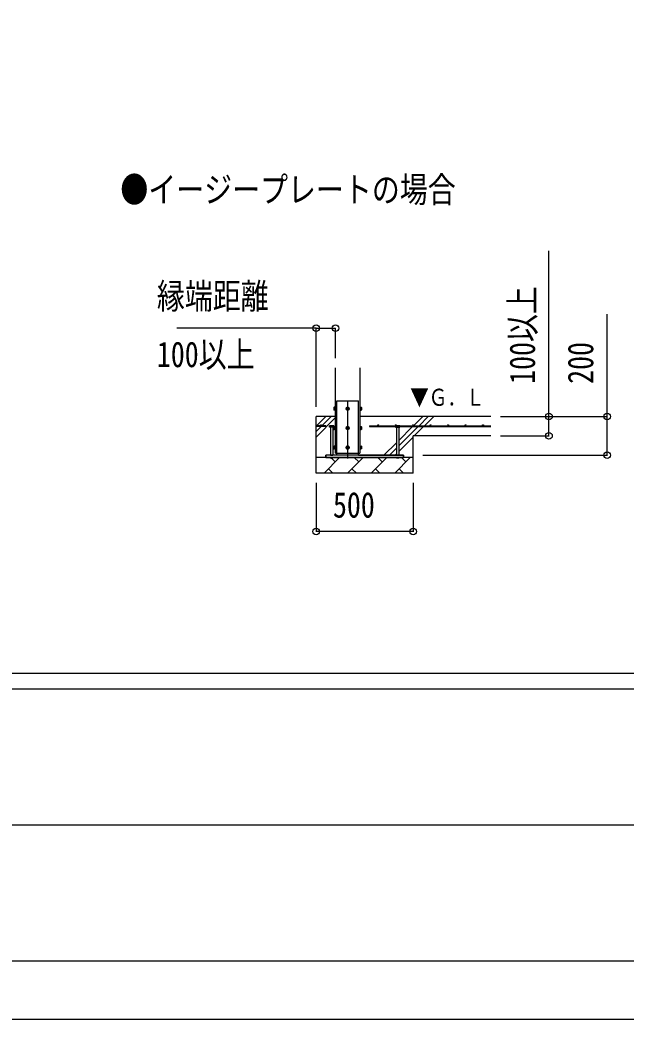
# Model space of a CAD drawing. Units: millimetres, scale not verified. Extents: x -16820 to 16820, y -11880 to 11880.
# Drawn here: x -4145 to -1021, y -11880 to -6732 of the extents above; entities that cross this region are included whole.
import ezdxf
from ezdxf.enums import TextEntityAlignment as Align

# ---------------------------------------------------------------- set-up
doc = ezdxf.new("R2010")
doc.units = ezdxf.units.MM
doc.header["$LTSCALE"] = 50
for name, color, linetype in [('0-2_USER1', 3, 'Continuous'), ('0-4_YKK_12', 2, 'Continuous'), ('0-5_YKK_13', 4, 'Continuous'), ('0-6_YKK_A1', 4, 'Continuous'), ('0-7_YKK_D', 6, 'Continuous'), ('0-8_YKK_ZWAK', 7, 'Continuous')]:
    doc.layers.add(name, color=color, linetype=linetype)
doc.styles.add('ＭＳ ゴシック', font='')
doc.styles.get('ＭＳ ゴシック').set_extended_font_data('MS Gothic')

msp = doc.modelspace()

# ---------------------------------------------------------------- linework, layer by layer
at = {"layer": '0-4_YKK_12'}
msp.add_line((-2455.74, -8692.5), (-2455.74, -8992.5), dxfattribs=at)
at = {"layer": '0-5_YKK_13'}
for p, q in [((-2511.74, -8965), (-2511.74, -8695)), ((-2511.74, -8695), (-2399.74, -8695)), ((-2399.74, -8965), (-2399.74, -8695)), ((-2526.44, -8728.51), (-2525.86, -8727.51)), ((-2526.44, -8728.51), (-2526.44, -8741.5)), ((-2526.44, -8741.5), (-2525.86, -8742.51)), ((-2520.94, -8727.51), (-2525.86, -8727.51)), ((-2520.94, -8731.25), (-2525.86, -8731.25)), ((-2520.94, -8738.75), (-2525.86, -8738.75)), ((-2520.94, -8742.51), (-2525.86, -8742.51)), ((-2520.94, -8727.51), (-2520.94, -8742.51)), ((-2519.34, -8727.96), (-2520.94, -8727.96)), ((-2520.94, -8734.5), (-2520.94, -8727.96)), ((-2520.94, -8734.5), (-2519.34, -8734.5)), ((-2520.94, -8735.5), (-2519.34, -8735.5)), ((-2520.94, -8742.05), (-2520.94, -8735.5)), ((-2520.94, -8742.05), (-2519.34, -8742.05)), ((-2519.34, -8734.5), (-2519.34, -8727.96)), ((-2519.34, -8742.05), (-2519.34, -8735.5)), ((-2392.14, -8727.95), (-2390.54, -8727.95)), ((-2392.14, -8734.5), (-2392.14, -8727.95)), ((-2390.54, -8734.5), (-2392.14, -8734.5)), ((-2390.54, -8735.5), (-2392.14, -8735.5)), ((-2392.14, -8742.05), (-2392.14, -8735.5)), ((-2390.54, -8742.05), (-2392.14, -8742.05)), ((-2390.54, -8727.49), (-2385.62, -8727.49)), ((-2390.54, -8727.49), (-2390.54, -8742.51)), ((-2390.54, -8734.5), (-2390.54, -8727.95)), ((-2390.54, -8731.25), (-2385.62, -8731.25)), ((-2390.54, -8742.05), (-2390.54, -8735.5)), ((-2390.54, -8738.75), (-2385.62, -8738.75)), ((-2390.54, -8742.51), (-2385.62, -8742.51)), ((-2385.04, -8728.5), (-2385.62, -8727.49)), ((-2385.04, -8741.5), (-2385.62, -8742.51)), ((-2385.04, -8728.5), (-2385.04, -8741.5)), ((-2547.74, -8822.5), (-2549.21, -8823.35)), ((-2547.74, -8822.5), (-2528.74, -8822.5)), ((-2544.24, -8830.5), (-2544.24, -8975)), ((-2543.72, -8830.5), (-2543.72, -8823.35)), ((-2532.75, -8830.5), (-2532.75, -8823.35)), ((-2532.24, -8830.5), (-2532.24, -8975)), ((-2528.74, -8822.5), (-2527.27, -8823.35)), ((-2527.27, -8830.5), (-2527.27, -8823.35)), ((-2526.44, -8828.51), (-2525.86, -8827.51)), ((-2526.44, -8828.51), (-2526.44, -8841.5)), ((-2526.44, -8841.5), (-2525.86, -8842.51)), ((-2520.94, -8827.51), (-2525.86, -8827.51)), ((-2520.94, -8831.25), (-2525.86, -8831.25)), ((-2520.94, -8838.75), (-2525.86, -8838.75)), ((-2520.94, -8842.51), (-2525.86, -8842.51)), ((-2520.94, -8827.51), (-2520.94, -8842.51)), ((-2519.34, -8827.96), (-2520.94, -8827.96)), ((-2520.94, -8834.5), (-2520.94, -8827.96)), ((-2520.94, -8834.5), (-2519.34, -8834.5)), ((-2520.94, -8835.5), (-2519.34, -8835.5)), ((-2520.94, -8842.05), (-2520.94, -8835.5)), ((-2520.94, -8842.05), (-2519.34, -8842.05)), ((-2519.34, -8834.5), (-2519.34, -8827.96)), ((-2519.34, -8842.05), (-2519.34, -8835.5)), ((-2392.14, -8827.95), (-2390.54, -8827.95)), ((-2392.14, -8834.5), (-2392.14, -8827.95)), ((-2390.54, -8834.5), (-2392.14, -8834.5)), ((-2390.54, -8835.5), (-2392.14, -8835.5)), ((-2392.14, -8842.05), (-2392.14, -8835.5)), ((-2390.54, -8842.05), (-2392.14, -8842.05)), ((-2390.54, -8827.49), (-2385.62, -8827.49)), ((-2390.54, -8827.49), (-2390.54, -8842.51)), ((-2390.54, -8834.5), (-2390.54, -8827.95)), ((-2390.54, -8831.25), (-2385.62, -8831.25)), ((-2390.54, -8842.05), (-2390.54, -8835.5)), ((-2390.54, -8838.75), (-2385.62, -8838.75)), ((-2390.54, -8842.51), (-2385.62, -8842.51)), ((-2385.04, -8828.5), (-2385.62, -8827.49)), ((-2385.04, -8841.5), (-2385.62, -8842.51)), ((-2385.04, -8828.5), (-2385.04, -8841.5)), ((-2207.74, -8822.5), (-2209.21, -8823.35)), ((-2209.21, -8830.5), (-2209.21, -8823.35)), ((-2188.74, -8822.5), (-2207.74, -8822.5)), ((-2204.24, -8830.5), (-2204.24, -8975)), ((-2203.72, -8830.5), (-2203.72, -8823.35)), ((-2192.75, -8830.5), (-2192.75, -8823.35)), ((-2192.24, -8830.5), (-2192.24, -8975)), ((-2188.74, -8822.5), (-2187.27, -8823.35)), ((-2526.44, -8928.51), (-2525.86, -8927.51)), ((-2526.44, -8928.51), (-2526.44, -8941.5)), ((-2526.44, -8941.5), (-2525.86, -8942.51)), ((-2520.94, -8927.51), (-2525.86, -8927.51)), ((-2520.94, -8931.25), (-2525.86, -8931.25)), ((-2520.94, -8938.75), (-2525.86, -8938.75)), ((-2520.94, -8942.51), (-2525.86, -8942.51)), ((-2520.94, -8927.51), (-2520.94, -8942.51)), ((-2519.34, -8927.96), (-2520.94, -8927.96)), ((-2520.94, -8934.5), (-2520.94, -8927.96)), ((-2520.94, -8934.5), (-2519.34, -8934.5)), ((-2520.94, -8935.5), (-2519.34, -8935.5)), ((-2520.94, -8942.05), (-2520.94, -8935.5)), ((-2520.94, -8942.05), (-2519.34, -8942.05)), ((-2519.34, -8934.5), (-2519.34, -8927.96)), ((-2519.34, -8942.05), (-2519.34, -8935.5)), ((-2392.14, -8927.95), (-2390.54, -8927.95)), ((-2392.14, -8934.5), (-2392.14, -8927.95)), ((-2390.54, -8934.5), (-2392.14, -8934.5)), ((-2390.54, -8935.5), (-2392.14, -8935.5)), ((-2392.14, -8942.05), (-2392.14, -8935.5)), ((-2390.54, -8942.05), (-2392.14, -8942.05)), ((-2390.54, -8927.49), (-2385.62, -8927.49)), ((-2390.54, -8927.49), (-2390.54, -8942.51)), ((-2390.54, -8934.5), (-2390.54, -8927.95)), ((-2390.54, -8931.25), (-2385.62, -8931.25)), ((-2390.54, -8942.05), (-2390.54, -8935.5)), ((-2390.54, -8938.75), (-2385.62, -8938.75)), ((-2390.54, -8942.51), (-2385.62, -8942.51)), ((-2385.04, -8928.5), (-2385.62, -8927.49)), ((-2385.04, -8941.5), (-2385.62, -8942.51)), ((-2385.04, -8928.5), (-2385.04, -8941.5)), ((-2168.24, -8975), (-2568.24, -8975)), ((-2568.24, -8987), (-2568.24, -8975)), ((-2568.24, -8987), (-2168.24, -8987)), ((-2544.24, -8975), (-2532.24, -8975)), ((-2544.24, -8988.5), (-2532.24, -8988.5)), ((-2511.74, -8975), (-2511.74, -8965)), ((-2399.74, -8975), (-2399.74, -8965)), ((-2192.24, -8975), (-2204.24, -8975)), ((-2192.24, -8988.5), (-2204.24, -8988.5)), ((-2168.24, -8987), (-2168.24, -8975))]:
    msp.add_line(p, q, dxfattribs=at)
for points in [[(-2518.24, -8726.5), (-2519.34, -8726.5), (-2519.34, -8743.5), (-2518.24, -8743.5)], [(-2393.24, -8726.5), (-2392.14, -8726.5), (-2392.14, -8743.5), (-2393.24, -8743.5)], [(-2527.27, -8830.5), (-2549.21, -8830.5), (-2549.21, -8823.35)], [(-2518.24, -8826.5), (-2519.34, -8826.5), (-2519.34, -8843.5), (-2518.24, -8843.5)], [(-2393.24, -8826.5), (-2392.14, -8826.5), (-2392.14, -8843.5), (-2393.24, -8843.5)], [(-2209.21, -8830.5), (-2187.27, -8830.5), (-2187.27, -8823.35)], [(-2518.24, -8926.5), (-2519.34, -8926.5), (-2519.34, -8943.5), (-2518.24, -8943.5)], [(-2393.24, -8926.5), (-2392.14, -8926.5), (-2392.14, -8943.5), (-2393.24, -8943.5)], [(-2544.24, -8987), (-2544.24, -8988.5), (-2542.24, -8990.5), (-2534.24, -8990.5)], [(-2532.24, -8987), (-2532.24, -8988.5), (-2534.24, -8990.5)], [(-2204.24, -8987), (-2204.24, -8988.5), (-2202.24, -8990.5)], [(-2192.24, -8987), (-2192.24, -8988.5), (-2194.24, -8990.5), (-2202.24, -8990.5)]]:
    msp.add_lwpolyline(points, dxfattribs=at)
for points in [[(-2455.74, -8727.49), (-2462.24, -8731.25), (-2462.24, -8738.75), (-2455.74, -8742.51), (-2449.24, -8738.75), (-2449.24, -8731.25)], [(-2455.74, -8827.49), (-2462.24, -8831.25), (-2462.24, -8838.75), (-2455.74, -8842.51), (-2449.24, -8838.75), (-2449.24, -8831.25)], [(-2455.74, -8927.49), (-2462.24, -8931.25), (-2462.24, -8938.75), (-2455.74, -8942.51), (-2449.24, -8938.75), (-2449.24, -8931.25)]]:
    msp.add_lwpolyline(points, close=True, dxfattribs=at)
for centre, radius in [((-2455.74, -8735), 8.5), ((-2455.74, -8735), 6.5), ((-2455.74, -8835), 8.5), ((-2455.74, -8835), 6.5), ((-2455.74, -8935), 8.5), ((-2455.74, -8935), 6.5)]:
    msp.add_circle(centre, radius, dxfattribs=at)
for centre, radius, start, end in [((-2514.02, -8735), 12.42, 162.41205, 197.58795), ((-2523.12, -8740.63), 3.32, 145.61575, 214.38425), ((-2523.13, -8729.38), 3.31, 145.51973, 214.48027), ((-2455.74, -8735), 7.05, 157.21814, 202.78186), ((-2455.74, -8735), 7.05, 97.21814, 142.78186), ((-2455.74, -8735), 7.05, 217.21814, 262.78186), ((-2455.74, -8735), 7.05, 37.21814, 82.78186), ((-2455.74, -8735), 7.05, 277.21814, 322.78186), ((-2455.74, -8735), 7.05, 337.21814, 22.78186), ((-2388.36, -8729.37), 3.32, 325.61575, 34.38425), ((-2397.46, -8735), 12.42, 342.41205, 17.58795), ((-2388.36, -8740.63), 3.32, 325.61575, 34.38425), ((-2546.46, -8827.36), 4.86, 55.61575, 124.38425), ((-2538.24, -8840.65), 18.15, 72.41205, 107.58795), ((-2530.01, -8827.36), 4.86, 55.61575, 124.38425), ((-2514.02, -8835), 12.42, 162.41205, 197.58795), ((-2523.12, -8840.63), 3.32, 145.61575, 214.38425), ((-2523.13, -8829.38), 3.31, 145.51973, 214.48027), ((-2455.74, -8835), 7.05, 157.21814, 202.78186), ((-2455.74, -8835), 7.05, 97.21814, 142.78186), ((-2455.74, -8835), 7.05, 217.21814, 262.78186), ((-2455.74, -8835), 7.05, 37.21814, 82.78186), ((-2455.74, -8835), 7.05, 277.21814, 322.78186), ((-2455.74, -8835), 7.05, 337.21814, 22.78186), ((-2388.36, -8829.37), 3.32, 325.61575, 34.38425), ((-2397.46, -8835), 12.42, 342.41205, 17.58795), ((-2388.36, -8840.63), 3.32, 325.61575, 34.38425), ((-2206.46, -8827.36), 4.86, 55.61575, 124.38425), ((-2198.24, -8840.65), 18.15, 72.41205, 107.58795), ((-2190.01, -8827.36), 4.86, 55.61575, 124.38425), ((-2514.02, -8935), 12.42, 162.41205, 197.58795), ((-2523.12, -8940.63), 3.32, 145.61575, 214.38425), ((-2523.13, -8929.38), 3.31, 145.51973, 214.48027), ((-2455.74, -8935), 7.05, 157.21814, 202.78186), ((-2455.74, -8935), 7.05, 97.21814, 142.78186), ((-2455.74, -8935), 7.05, 217.21814, 262.78186), ((-2455.74, -8935), 7.05, 37.21814, 82.78186), ((-2455.74, -8935), 7.05, 277.21814, 322.78186), ((-2455.74, -8935), 7.05, 337.21814, 22.78186), ((-2388.36, -8929.37), 3.32, 325.61575, 34.38425), ((-2397.46, -8935), 12.42, 342.41205, 17.58795), ((-2388.36, -8940.63), 3.32, 325.61575, 34.38425)]:
    msp.add_arc(centre, radius, start, end, dxfattribs=at)
at = {"layer": '0-6_YKK_A1'}
for p, q in [((-2518.24, -8965), (-2518.24, -8525)), ((-2393.24, -8525), (-2393.24, -8965)), ((-2518.24, -8775), (-2618.24, -8775)), ((-2618.24, -9067), (-2618.24, -8775)), ((-2618.24, -8881), (-2518.24, -8781)), ((-2616.31, -8822.5), (-2568.81, -8775)), ((-2588.02, -8822.5), (-2540.52, -8775)), ((-1718.24, -8775), (-2393.24, -8775)), ((-2116.31, -8822.5), (-2068.81, -8775)), ((-2088.02, -8822.5), (-2040.52, -8775)), ((-2059.74, -8822.5), (-2012.24, -8775)), ((-2568.24, -8822.5), (-2618.24, -8822.5)), ((-2618.24, -8852.71), (-2593.02, -8827.5)), ((-2568.24, -8827.5), (-2618.24, -8827.5)), ((-2568.24, -8822.5), (-2568.24, -8827.5)), ((-2343.24, -8822.5), (-1718.24, -8822.5)), ((-2343.24, -8822.5), (-2343.24, -8827.5)), ((-2343.24, -8827.5), (-2209.21, -8827.5)), ((-2192.24, -8926.71), (-2093.02, -8827.5)), ((-2192.24, -8898.43), (-2121.31, -8827.5)), ((-2187.27, -8827.5), (-1718.24, -8827.5)), ((-2112.24, -8875), (-2064.74, -8827.5)), ((-2192.24, -8955), (-2118.24, -8881)), ((-2118.24, -9067), (-2118.24, -8875)), ((-1718.24, -8875), (-2118.24, -8875)), ((-2268.81, -8975), (-2204.24, -8910.43)), ((-2240.52, -8975), (-2204.24, -8938.71)), ((-2118.24, -8987), (-2618.24, -8987)), ((-2577.5, -9067), (-2497.5, -8987)), ((-2520.16, -9009.66), (-2539.32, -8990.5)), ((-2518.24, -8965), (-2393.24, -8965)), ((-2456.08, -9067), (-2376.08, -8987)), ((-2398.74, -9009.66), (-2421.4, -8987)), ((-2399.74, -8975), (-2168.24, -8975)), ((-2334.66, -9067), (-2254.66, -8987)), ((-2277.32, -9009.66), (-2299.98, -8987)), ((-2213.24, -9067), (-2133.24, -8987)), ((-2212.24, -8975), (-2204.24, -8967)), ((-2155.9, -9009.66), (-2178.56, -8987)), ((-2168.24, -8975), (-2168.24, -8987)), ((-2554.84, -9044.34), (-2532.18, -9067)), ((-2433.42, -9044.34), (-2410.76, -9067)), ((-2312, -9044.34), (-2289.34, -9067)), ((-2190.58, -9044.34), (-2167.92, -9067)), ((-2118.24, -9067), (-2618.24, -9067))]:
    msp.add_line(p, q, dxfattribs=at)
msp.add_lwpolyline([(-2511.74, -8975), (-2568.24, -8975), (-2568.24, -8987)], dxfattribs=at)
for centre in [(-2593.24, -8820), (-2298.24, -8820), (-2208.24, -8820), (-2118.24, -8820), (-2028.24, -8820), (-1938.24, -8820), (-1848.24, -8820), (-1758.24, -8820)]:
    msp.add_circle(centre, 2.5, dxfattribs=at)
at = {"layer": '0-7_YKK_D'}
for p, q in [((-2618.24, -8320.47), (-3336.04, -8320.47)), ((-2618.24, -8725), (-2618.24, -8319.47)), ((-2618.24, -8320.47), (-2518.24, -8320.47)), ((-2518.24, -8475), (-2518.24, -8319.47)), ((-1668.24, -8775), (-1417.74, -8775)), ((-1668.24, -8775), (-1117.24, -8775)), ((-1668.24, -8875), (-1417.74, -8875)), ((-2068.24, -8975), (-1117.24, -8975)), ((-2618.24, -9117), (-2618.24, -9369)), ((-2118.24, -9117), (-2118.24, -9369)), ((-2118.24, -9368), (-2618.24, -9368))]:
    msp.add_line(p, q, dxfattribs=at)
for points in [[(-1418.24, -8875), (-1418.24, -8775), (-1418.24, -7922.2)], [(-1118.24, -8975), (-1118.24, -8775), (-1118.24, -8248.6)]]:
    msp.add_lwpolyline(points, dxfattribs=at)
for centre in [(-2618.24, -8320.47), (-2518.24, -8320.47), (-1418.24, -8775), (-1118.24, -8775), (-1418.24, -8875), (-1118.24, -8975), (-2618.24, -9368), (-2118.24, -9368)]:
    msp.add_circle(centre, 17, dxfattribs=at)
at = {"layer": '0-8_YKK_ZWAK'}
for p, q in [((15580.08, -10100), (-15619.92, -10100)), ((-19.92, -10180), (-5219.92, -10180)), ((-5189.92, -10880), (-19.92, -10880)), ((-5219.92, -11580), (-19.92, -11580))]:
    msp.add_line(p, q, dxfattribs=at)
msp.add_lwpolyline([(-16820, -11880), (16820, -11880), (16820, 11880), (-16820, 11880)], close=True, dxfattribs=at)

# ---------------------------------------------------------------- texts
at = {"layer": '0-2_USER1', "style": 'ＭＳ ゴシック', "width": 0.8}
msp.add_text('●イージープレートの場合', height=132, dxfattribs=at).set_placement((-3627.43, -7711.4), align=Align.BOTTOM_LEFT)
at = {"layer": '0-6_YKK_A1', "style": 'ＭＳ ゴシック', "width": 0.8}
msp.add_text('▼Ｇ．Ｌ', height=87.98, dxfattribs=at).set_placement((-2133.7, -8746.55), align=Align.BOTTOM_LEFT)
at = {"layer": '0-7_YKK_D', "style": 'ＭＳ ゴシック', "width": 0.8}
for s, p in [('縁端距離', (-3439.04, -8260.47)), ('100以上', (-3439.04, -8560.47)), ('500', (-2531.44, -9336))]:
    msp.add_text(s, height=132, dxfattribs=at).set_placement(p, align=Align.BOTTOM_LEFT)
for s, p in [('100以上', (-1450.24, -8607)), ('200', (-1150.24, -8607))]:
    msp.add_text(s, height=132, rotation=90, dxfattribs=at).set_placement(p, align=Align.BOTTOM_LEFT)

doc.saveas('drawing.dxf')
